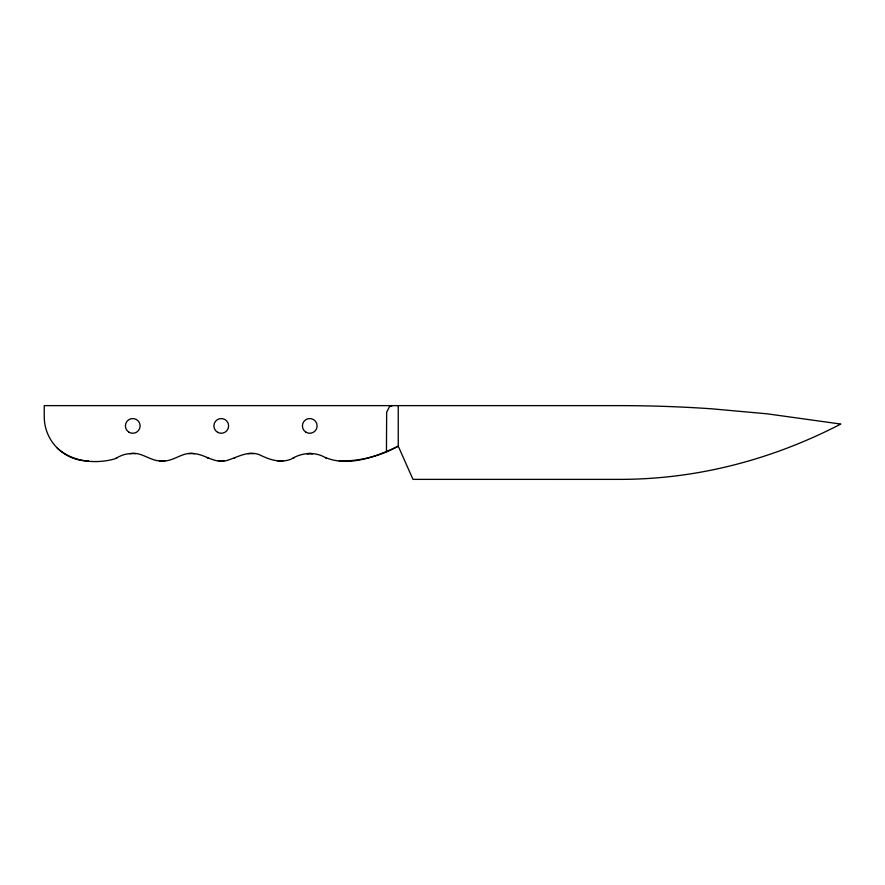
<?xml version="1.0" encoding="UTF-8"?>
<svg xmlns="http://www.w3.org/2000/svg" width="885" height="885" viewBox="0 0 885 885"><rect width="100%" height="100%" fill="white"/><g stroke="black" fill="none" stroke-linecap="round" stroke-linejoin="round"><path stroke-width="1.33" d="M57.215 447.976C72.316 462.014 95.713 464.348 115.061 458.795C119.608 456.107 124.531 453.85 129.907 453.673C141.788 451.25 150.627 461.815 162.254 460.941C173.869 461.815 182.708 451.25 194.589 453.673C205.696 454.724 215.033 463.939 226.859 460.499C237.302 457.412 247.523 450.542 258.995 454.536C268.774 459.381 280.025 463.519 290.933 459.226C300.236 453.33 312.394 451.516 322.627 456.184C346.411 468.32 375.959 456.771 398.25 446.184L398.25 405.629M116.068 458.341L117.097 457.799M234.06 458.341L235.1 457.799M293.068 458.341L294.097 457.799M392.354 405.629L389.4 406.812L386.656 412.189L386.446 451.903M325.403 457.799L326.432 458.341M207.4 457.799L208.44 458.341M247.911 453.673A36.672 36.672 0 0 1 253.586 453.673M88.5 460.941A44.25 44.25 0 0 1 44.25 416.691L44.25 405.629L619.5 405.629A1334.458 1334.458 0 0 1 711.916 408.826L767.24 413.826L840.75 424.059C795.062 447.799 745.789 464.691 694.979 473.154A462.224 462.224 0 0 1 619.5 479.382L412.996 479.371L398.25 446.184A116.4 116.4 0 0 1 339.254 460.941M129.907 453.673A36.672 36.672 0 0 1 135.593 453.673M165.086 460.831A36.672 36.672 0 0 1 159.411 460.831M188.914 453.673A36.672 36.672 0 0 1 194.589 453.673M224.093 460.831A36.672 36.672 0 0 1 218.407 460.831M283.089 460.831A36.672 36.672 0 0 1 277.414 460.831M312.593 453.673A36.672 36.672 0 0 0 306.907 453.673A36.528 36.385 0 0 1 312.593 453.673M129.066 432.289A7.379 7.379 0 0 0 140.129 425.906A7.379 7.379 0 0 0 129.066 419.523A7.379 7.379 0 0 0 129.066 432.289M217.566 432.289A7.379 7.379 0 0 0 228.629 425.906A7.379 7.379 0 0 0 217.566 419.523A7.379 7.379 0 0 0 217.566 432.289M306.066 432.289A7.379 7.379 0 0 0 317.129 425.906A7.379 7.379 0 0 0 306.066 419.523A7.379 7.379 0 0 0 306.066 432.289"/></g></svg>
